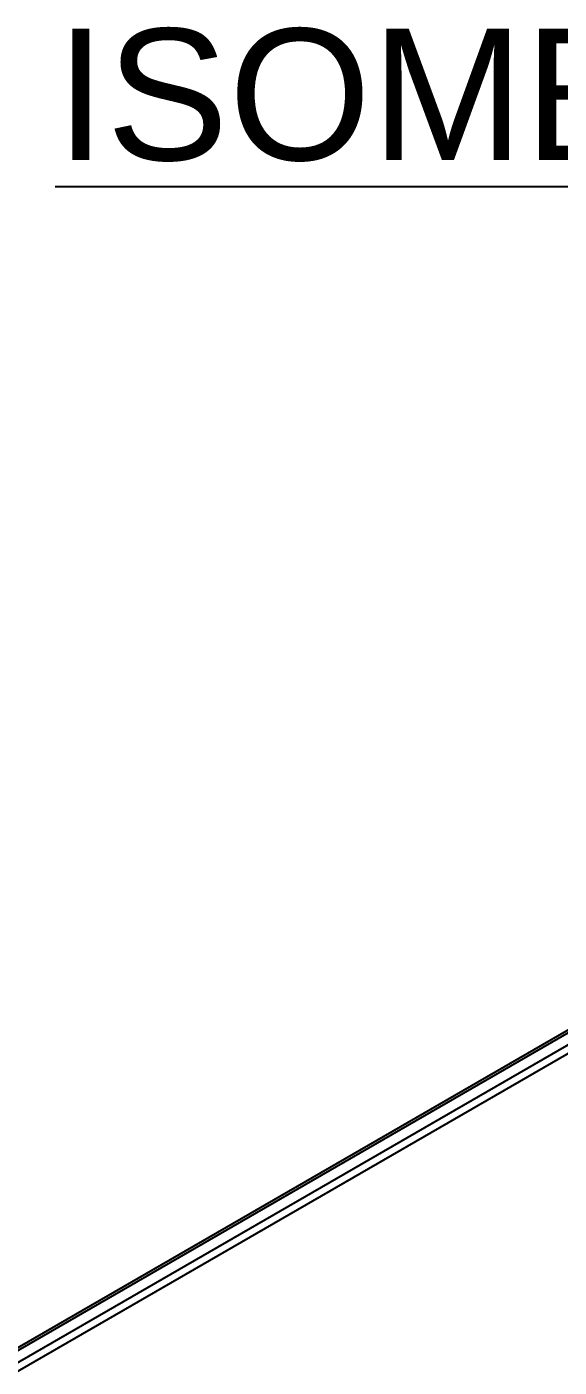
# Model space of a CAD drawing. Header units: inches. Extents: x 1.2 to 43.4, y 1.7 to 28.6.
# Drawn here: x 6.85 to 8.88, y 16.89 to 21.99 of the extents above; entities that cross this region are included whole.
import ezdxf
from ezdxf.enums import TextEntityAlignment as Align

# ---------------------------------------------------------------- set-up
doc = ezdxf.new("R2010")
doc.units = ezdxf.units.IN
doc.header["$MEASUREMENT"] = 0
doc.layers.add('DIM', color=1, linetype='Continuous')
doc.styles.get("Standard").update_dxf_attribs({"font": 'arial.ttf'})

msp = doc.modelspace()

# ---------------------------------------------------------------- linework, layer by layer
for p, q in [((12.2883, 20.1138), (1.9681, 14.1561)), ((1.9331, 14.1474), (12.2427, 20.0989)), ((12.3238, 20.0882), (2.0037, 14.1305)), ((12.3361, 20.0625), (2.016, 14.1048))]:
    msp.add_line(p, q)

# ---------------------------------------------------------------- texts
at = {"layer": 'DIM'}
msp.add_text('%%UISOMETRIC VIEW', height=0.5, dxfattribs=at).set_placement((9.8906, 21.4871), align=Align.CENTER)

doc.saveas('drawing.dxf')
